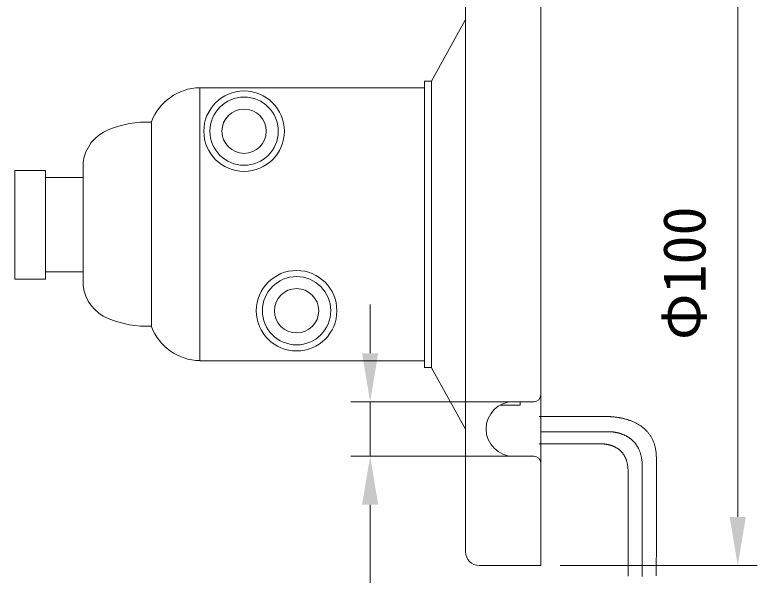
# Model space of a CAD drawing. Units: millimetres on the paper. Extents: x -865 to 142, y -95 to 95.
# Drawn here: x -39.06 to -0.83, y -13.82 to 15.06 of the extents above; entities that cross this region are included whole.
import ezdxf
from ezdxf.enums import TextEntityAlignment as Align

# ---------------------------------------------------------------- set-up
doc = ezdxf.new("R2010")
doc.units = ezdxf.units.MM
doc.linetypes.add('USER1', pattern=[9.525, 6.35, -3.175])
for name, color, linetype, lineweight in [('0-1_AM_5', 3, 'Continuous', 18), ('0-2_外形線', 7, 'Continuous', 18), ('0-7_VISIBLE__ISO_', 7, 'Continuous', 18), ('0-8_レイヤー_2', 7, 'Continuous', 18), ('0-9_隠れ線', 7, 'USER1', 18)]:
    doc.layers.add(name, color=color, linetype=linetype, lineweight=lineweight)
doc.styles.add('ＭＳ ゴシック', font='')
doc.styles.get('ＭＳ ゴシック').set_extended_font_data('MS Gothic')

# ---------------------------------------------------------------- blocks, each defined once
blk = doc.blocks.new('U24')
at = {"layer": '0-1_AM_5', "color": 7, "style": 'ＭＳ ゴシック'}
blk.add_text('Φ100', height=2.199, rotation=90, dxfattribs=at).set_placement((145.671, 99.859), align=Align.BOTTOM_LEFT)

msp = doc.modelspace()

# ---------------------------------------------------------------- linework, layer by layer
at = {"layer": '0-1_AM_5'}
for p, q in [((-1.829, 19.357), (-1.829, -10.821)), ((-20.762, -2.378), (-20.762, 0.122)), ((-13.327, -4.878), (-21.762, -4.878)), ((-20.762, -4.878), (-20.762, -7.692)), ((-13.327, -7.692), (-21.762, -7.692)), ((-20.762, -10.192), (-20.762, -16.692)), ((-10.976, -13.321), (-0.829, -13.321))]:
    msp.add_line(p, q, dxfattribs=at)
at = {"layer": '0-1_AM_5', "color": 7}
for points in [[(-21.179, -2.378), (-20.345, -2.378), (-20.762, -4.878)], [(-21.179, -10.192), (-20.345, -10.192), (-20.762, -7.692)], [(-2.245, -10.821), (-1.412, -10.821), (-1.829, -13.321)]]:
    msp.add_solid(points, dxfattribs=at)
at = {"layer": '0-2_外形線'}
for p, q in [((-15.845, -12.617), (-15.845, 21.153)), ((-17.604, 11.648), (-15.845, 14.814)), ((-15.845, -6.292), (-15.845, 14.814)), ((-17.956, -3.126), (-17.956, 11.648)), ((-17.956, -3.126), (-17.956, 11.648)), ((-17.956, 11.648), (-17.604, 11.648)), ((-17.604, -3.126), (-17.604, 11.648)), ((-17.604, -3.126), (-17.604, 11.648)), ((-29.541, 11.306), (-29.541, -2.765)), ((-29.541, 11.306), (-17.956, 11.306)), ((-17.956, 11.306), (-17.956, 4.447)), ((-32.027, 9.547), (-32.027, -1.006)), ((-35.545, 7.459), (-35.545, 1.477)), ((-39.062, 7.041), (-37.479, 7.041)), ((-39.062, 7.041), (-39.062, 1.442)), ((-37.479, 7.041), (-37.479, 1.442)), ((-37.479, 6.677), (-35.545, 6.677)), ((-17.956, -2.765), (-17.956, 4.095)), ((-37.479, 1.806), (-35.545, 1.806)), ((-39.062, 1.442), (-37.479, 1.442)), ((-35.545, 1.083), (-35.545, 1.477)), ((-29.541, -2.765), (-17.956, -2.765)), ((-17.956, -3.125), (-17.604, -3.125)), ((-17.604, -3.126), (-15.845, -6.292)), ((-13.383, -4.878), (-12.327, -4.878)), ((-12.327, -7.692), (-13.383, -7.692))]:
    msp.add_line(p, q, dxfattribs=at)
msp.add_lwpolyline([(-15.142, 21.857), (-11.976, 21.857), (-11.976, -13.321), (-15.142, -13.321)], dxfattribs=at)
for centre, radius in [((-27.254, 9.063), 2.075), ((-27.254, 9.063), 1.759), ((-27.254, 9.063), 1.143), ((-24.551, -0.191), 2.075), ((-24.551, -0.191), 1.759), ((-24.551, -0.191), 1.143)]:
    msp.add_circle(centre, radius, dxfattribs=at)
for centre, radius, start, end in [((-29.486, 8.593), 2.714, 91.1482, 159.4086), ((-32.246, 4.256), 5.277, 87.6253, 112.3287), ((-33.452, 7.183), 2.111, 112.2183, 172.4889), ((-33.452, 1.359), 2.111, 186.9223, 247.7817), ((-32.246, 4.286), 5.277, 247.6713, 272.3746), ((-29.486, -0.051), 2.714, 200.5914, 268.8518), ((-12.327, -4.526), 0.352, 270, 0), ((-13.383, -6.285), 1.407, 90, 180), ((-13.383, -6.285), 1.407, 180, 270), ((-12.327, -8.044), 0.352, 0, 90), ((-15.142, -12.617), 0.704, 180, 270)]:
    msp.add_arc(centre, radius, start, end, dxfattribs=at)
at = {"layer": '0-7_VISIBLE__ISO_'}
for p, q in [((-17.604, 11.648), (-17.956, 11.648)), ((-17.604, -3.125), (-17.956, -3.125))]:
    msp.add_line(p, q, dxfattribs=at)
at = {"layer": '0-8_レイヤー_2'}
for points in [[(-12.048, -5.648), (-12.046, -5.648), (-12.043, -5.648), (-12.039, -5.648), (-12.033, -5.648), (-12.027, -5.648), (-12.019, -5.648), (-12.01, -5.648), (-12, -5.648), (-11.99, -5.648), (-11.978, -5.648), (-11.965, -5.648), (-11.951, -5.648), (-11.936, -5.648), (-11.92, -5.648), (-11.903, -5.648), (-11.885, -5.648), (-11.867, -5.648), (-11.847, -5.648), (-11.826, -5.648), (-11.805, -5.648), (-11.783, -5.648), (-11.76, -5.648), (-11.736, -5.648), (-11.712, -5.648), (-11.687, -5.648), (-11.661, -5.648), (-11.634, -5.648), (-11.607, -5.648), (-11.579, -5.648), (-11.55, -5.648), (-11.52, -5.648), (-11.49, -5.648), (-11.46, -5.648), (-11.429, -5.648), (-11.397, -5.648), (-11.365, -5.648), (-11.332, -5.648), (-11.299, -5.648), (-11.265, -5.648)], [(-11.265, -5.648), (-11.231, -5.648), (-11.196, -5.648), (-11.161, -5.648), (-11.126, -5.648), (-11.09, -5.648), (-11.054, -5.648), (-11.017, -5.648), (-10.981, -5.648), (-10.943, -5.648), (-10.906, -5.648), (-10.868, -5.648), (-10.83, -5.648), (-10.792, -5.648), (-10.754, -5.648), (-10.715, -5.648), (-10.677, -5.648), (-10.638, -5.648), (-10.599, -5.648), (-10.56, -5.648), (-10.52, -5.648), (-10.481, -5.648), (-10.442, -5.648), (-10.402, -5.648), (-10.363, -5.648), (-10.324, -5.648), (-10.285, -5.648), (-10.245, -5.648), (-10.206, -5.648), (-10.167, -5.648), (-10.128, -5.648), (-10.089, -5.648), (-10.05, -5.648), (-10.012, -5.648), (-9.973, -5.648), (-9.935, -5.648), (-9.897, -5.648), (-9.86, -5.648), (-9.822, -5.648), (-9.785, -5.648)], [(-9.785, -5.648), (-9.748, -5.648), (-9.712, -5.648), (-9.676, -5.648), (-9.64, -5.648), (-9.604, -5.648), (-9.569, -5.648), (-9.535, -5.648), (-9.5, -5.648), (-9.467, -5.648), (-9.434, -5.648), (-9.401, -5.648), (-9.369, -5.648), (-9.337, -5.648), (-9.306, -5.648), (-9.275, -5.648), (-9.245, -5.648), (-9.216, -5.648), (-9.187, -5.648), (-9.159, -5.648), (-9.132, -5.648), (-9.105, -5.648), (-9.079, -5.648), (-9.054, -5.648), (-9.029, -5.648), (-9.005, -5.648), (-8.983, -5.648), (-8.96, -5.648), (-8.939, -5.648), (-8.919, -5.648), (-8.899, -5.648), (-8.88, -5.648), (-8.863, -5.648), (-8.846, -5.648), (-8.83, -5.648), (-8.815, -5.648), (-8.801, -5.648), (-8.788, -5.648), (-8.776, -5.648), (-8.765, -5.648)], [(-8.765, -5.648), (-8.755, -5.648), (-8.747, -5.648), (-8.739, -5.648), (-8.732, -5.648), (-8.727, -5.648), (-8.723, -5.648), (-8.72, -5.648), (-8.718, -5.648), (-8.717, -5.648), (-8.715, -5.648), (-8.713, -5.648), (-8.709, -5.647), (-8.705, -5.647), (-8.7, -5.647), (-8.694, -5.647), (-8.687, -5.646), (-8.679, -5.646), (-8.67, -5.646), (-8.66, -5.646), (-8.65, -5.645), (-8.638, -5.645), (-8.626, -5.645), (-8.613, -5.645), (-8.6, -5.645), (-8.585, -5.645), (-8.57, -5.645), (-8.554, -5.645), (-8.538, -5.645), (-8.52, -5.646), (-8.503, -5.646), (-8.484, -5.647), (-8.465, -5.647), (-8.445, -5.648), (-8.424, -5.649), (-8.403, -5.65), (-8.382, -5.651), (-8.36, -5.653), (-8.337, -5.654), (-8.314, -5.656)], [(-8.314, -5.656), (-8.29, -5.658), (-8.266, -5.66), (-8.241, -5.662), (-8.216, -5.664), (-8.19, -5.667), (-8.164, -5.67), (-8.137, -5.673), (-8.11, -5.676), (-8.083, -5.68), (-8.055, -5.684), (-8.027, -5.688), (-7.999, -5.692), (-7.97, -5.697), (-7.941, -5.702), (-7.912, -5.707), (-7.882, -5.712), (-7.853, -5.718), (-7.822, -5.724), (-7.792, -5.73), (-7.762, -5.737), (-7.731, -5.744), (-7.7, -5.751), (-7.669, -5.759), (-7.638, -5.767), (-7.606, -5.776), (-7.575, -5.785), (-7.543, -5.794), (-7.512, -5.803), (-7.48, -5.813), (-7.448, -5.824), (-7.416, -5.834), (-7.384, -5.846), (-7.353, -5.857), (-7.321, -5.869), (-7.289, -5.882), (-7.257, -5.895), (-7.225, -5.908), (-7.194, -5.922), (-7.162, -5.936)], [(-7.162, -5.936), (-7.131, -5.951), (-7.099, -5.967), (-7.068, -5.982), (-7.037, -5.999), (-7.006, -6.015), (-6.975, -6.033), (-6.945, -6.051), (-6.915, -6.069), (-6.884, -6.088), (-6.855, -6.108), (-6.825, -6.128), (-6.796, -6.148), (-6.767, -6.169), (-6.738, -6.191), (-6.71, -6.214), (-6.682, -6.237), (-6.654, -6.26), (-6.627, -6.284), (-6.6, -6.309), (-6.573, -6.334), (-6.547, -6.361), (-6.521, -6.387), (-6.496, -6.415), (-6.471, -6.443), (-6.447, -6.471), (-6.423, -6.501), (-6.4, -6.531), (-6.377, -6.561), (-6.355, -6.593), (-6.334, -6.625), (-6.313, -6.658), (-6.292, -6.691), (-6.272, -6.726), (-6.253, -6.761), (-6.235, -6.796), (-6.217, -6.833), (-6.199, -6.87), (-6.183, -6.908), (-6.167, -6.947)], [(-11.511, -6.426), (-11.54, -6.426), (-11.568, -6.426), (-11.595, -6.426), (-11.622, -6.426), (-11.648, -6.426), (-11.673, -6.426), (-11.697, -6.426), (-11.72, -6.426), (-11.742, -6.426), (-11.764, -6.426), (-11.784, -6.426), (-11.804, -6.426), (-11.823, -6.426), (-11.84, -6.426), (-11.857, -6.426), (-11.873, -6.426), (-11.888, -6.426), (-11.901, -6.426), (-11.914, -6.426), (-11.925, -6.426), (-11.935, -6.426), (-11.945, -6.426), (-11.953, -6.426), (-11.96, -6.426), (-11.965, -6.426), (-11.97, -6.426), (-11.973, -6.426), (-11.975, -6.426)], [(-10.039, -6.426), (-10.08, -6.426), (-10.122, -6.426), (-10.163, -6.426), (-10.204, -6.426), (-10.246, -6.426), (-10.287, -6.426), (-10.328, -6.426), (-10.369, -6.426), (-10.411, -6.426), (-10.452, -6.426), (-10.493, -6.426), (-10.534, -6.426), (-10.574, -6.426), (-10.615, -6.426), (-10.655, -6.426), (-10.695, -6.426), (-10.735, -6.426), (-10.775, -6.426), (-10.814, -6.426), (-10.853, -6.426), (-10.892, -6.426), (-10.93, -6.426), (-10.968, -6.426), (-11.006, -6.426), (-11.043, -6.426), (-11.08, -6.426), (-11.116, -6.426), (-11.152, -6.426), (-11.188, -6.426), (-11.223, -6.426), (-11.257, -6.426), (-11.291, -6.426), (-11.324, -6.426), (-11.357, -6.426), (-11.389, -6.426), (-11.421, -6.426), (-11.451, -6.426), (-11.482, -6.426), (-11.511, -6.426)], [(-8.707, -6.426), (-8.73, -6.426), (-8.753, -6.426), (-8.777, -6.426), (-8.802, -6.426), (-8.828, -6.426), (-8.854, -6.426), (-8.882, -6.426), (-8.91, -6.426), (-8.939, -6.426), (-8.968, -6.426), (-8.998, -6.426), (-9.029, -6.426), (-9.061, -6.426), (-9.093, -6.426), (-9.125, -6.426), (-9.159, -6.426), (-9.193, -6.426), (-9.227, -6.426), (-9.262, -6.426), (-9.297, -6.426), (-9.333, -6.426), (-9.37, -6.426), (-9.407, -6.426), (-9.444, -6.426), (-9.481, -6.426), (-9.52, -6.426), (-9.558, -6.426), (-9.597, -6.426), (-9.636, -6.426), (-9.675, -6.426), (-9.715, -6.426), (-9.754, -6.426), (-9.795, -6.426), (-9.835, -6.426), (-9.875, -6.426), (-9.916, -6.426), (-9.957, -6.426), (-9.998, -6.426), (-10.039, -6.426)], [(-8.359, -6.43), (-8.37, -6.429), (-8.38, -6.428), (-8.39, -6.428), (-8.399, -6.427), (-8.408, -6.427), (-8.416, -6.427), (-8.424, -6.426), (-8.431, -6.426), (-8.438, -6.426), (-8.444, -6.426), (-8.449, -6.426), (-8.455, -6.426), (-8.459, -6.426), (-8.463, -6.426), (-8.466, -6.426), (-8.469, -6.426), (-8.471, -6.426), (-8.473, -6.426), (-8.474, -6.426), (-8.475, -6.426), (-8.477, -6.426), (-8.48, -6.426), (-8.484, -6.426), (-8.49, -6.426), (-8.497, -6.426), (-8.505, -6.426), (-8.514, -6.426), (-8.525, -6.426), (-8.536, -6.426), (-8.549, -6.426), (-8.562, -6.426), (-8.577, -6.426), (-8.593, -6.426), (-8.609, -6.426), (-8.627, -6.426), (-8.646, -6.426), (-8.665, -6.426), (-8.686, -6.426), (-8.707, -6.426)], [(-7.703, -6.587), (-7.723, -6.578), (-7.744, -6.57), (-7.764, -6.562), (-7.784, -6.554), (-7.804, -6.547), (-7.824, -6.54), (-7.843, -6.533), (-7.863, -6.527), (-7.883, -6.52), (-7.902, -6.514), (-7.921, -6.509), (-7.94, -6.503), (-7.959, -6.498), (-7.978, -6.493), (-7.996, -6.488), (-8.015, -6.484), (-8.033, -6.479), (-8.051, -6.475), (-8.069, -6.471), (-8.086, -6.468), (-8.103, -6.464), (-8.12, -6.461), (-8.137, -6.458), (-8.153, -6.455), (-8.169, -6.452), (-8.185, -6.45), (-8.201, -6.447), (-8.216, -6.445), (-8.231, -6.443), (-8.245, -6.441), (-8.26, -6.439), (-8.273, -6.438), (-8.287, -6.436), (-8.3, -6.435), (-8.313, -6.434), (-8.325, -6.432), (-8.337, -6.431), (-8.348, -6.43), (-8.359, -6.43)], [(-6.978, -7.221), (-6.992, -7.196), (-7.007, -7.172), (-7.022, -7.148), (-7.038, -7.124), (-7.054, -7.102), (-7.07, -7.079), (-7.086, -7.057), (-7.103, -7.036), (-7.12, -7.015), (-7.137, -6.995), (-7.155, -6.975), (-7.172, -6.955), (-7.19, -6.936), (-7.208, -6.918), (-7.227, -6.899), (-7.245, -6.882), (-7.264, -6.865), (-7.283, -6.848), (-7.302, -6.831), (-7.321, -6.816), (-7.341, -6.8), (-7.36, -6.785), (-7.38, -6.77), (-7.4, -6.756), (-7.419, -6.742), (-7.439, -6.729), (-7.459, -6.716), (-7.48, -6.703), (-7.5, -6.691), (-7.52, -6.679), (-7.54, -6.667), (-7.561, -6.656), (-7.581, -6.645), (-7.601, -6.634), (-7.622, -6.624), (-7.642, -6.614), (-7.662, -6.605), (-7.683, -6.596), (-7.703, -6.587)], [(-12.048, -7.058), (-12.046, -7.058), (-12.043, -7.058), (-12.04, -7.058), (-12.035, -7.058), (-12.029, -7.058), (-12.022, -7.058), (-12.014, -7.058), (-12.005, -7.058), (-11.995, -7.058), (-11.984, -7.058), (-11.973, -7.058), (-11.96, -7.058), (-11.946, -7.058), (-11.932, -7.058), (-11.917, -7.058), (-11.901, -7.058), (-11.884, -7.058), (-11.866, -7.058), (-11.848, -7.058), (-11.828, -7.058), (-11.808, -7.058), (-11.788, -7.058), (-11.766, -7.058), (-11.744, -7.058), (-11.721, -7.058), (-11.698, -7.058), (-11.673, -7.058), (-11.649, -7.058), (-11.623, -7.058), (-11.597, -7.058), (-11.571, -7.058), (-11.544, -7.058), (-11.516, -7.058), (-11.488, -7.058), (-11.459, -7.058), (-11.43, -7.058), (-11.4, -7.058), (-11.37, -7.058), (-11.34, -7.058)], [(-11.34, -7.058), (-11.309, -7.058), (-11.277, -7.058), (-11.246, -7.058), (-11.214, -7.058), (-11.181, -7.058), (-11.148, -7.058), (-11.115, -7.058), (-11.082, -7.058), (-11.048, -7.058), (-11.015, -7.058), (-10.98, -7.058), (-10.946, -7.058), (-10.912, -7.058), (-10.877, -7.058), (-10.842, -7.058), (-10.807, -7.058), (-10.772, -7.058), (-10.736, -7.058), (-10.701, -7.058), (-10.666, -7.058), (-10.63, -7.058), (-10.595, -7.058), (-10.559, -7.058), (-10.523, -7.058), (-10.488, -7.058), (-10.452, -7.058), (-10.417, -7.058), (-10.381, -7.058), (-10.346, -7.058), (-10.311, -7.058), (-10.275, -7.058), (-10.24, -7.058), (-10.205, -7.058), (-10.171, -7.058), (-10.136, -7.058), (-10.102, -7.058), (-10.068, -7.058), (-10.034, -7.058), (-10, -7.058)], [(-10, -7.058), (-9.967, -7.058), (-9.934, -7.058), (-9.901, -7.058), (-9.869, -7.058), (-9.837, -7.058), (-9.805, -7.058), (-9.774, -7.058), (-9.743, -7.058), (-9.712, -7.058), (-9.682, -7.058), (-9.652, -7.058), (-9.623, -7.058), (-9.595, -7.058), (-9.566, -7.058), (-9.539, -7.058), (-9.512, -7.058), (-9.485, -7.058), (-9.459, -7.058), (-9.434, -7.058), (-9.409, -7.058), (-9.385, -7.058), (-9.361, -7.058), (-9.338, -7.058), (-9.316, -7.058), (-9.295, -7.058), (-9.274, -7.058), (-9.254, -7.058), (-9.235, -7.058), (-9.216, -7.058), (-9.199, -7.058), (-9.182, -7.058), (-9.165, -7.058), (-9.15, -7.058), (-9.136, -7.058), (-9.122, -7.058), (-9.11, -7.058), (-9.098, -7.058), (-9.087, -7.058), (-9.077, -7.058)], [(-9.077, -7.058), (-9.068, -7.058), (-9.06, -7.058), (-9.054, -7.058), (-9.048, -7.058), (-9.043, -7.058), (-9.039, -7.058), (-9.036, -7.058), (-9.035, -7.058), (-9.034, -7.058), (-9.034, -7.058), (-9.033, -7.058), (-9.031, -7.058), (-9.029, -7.057), (-9.027, -7.057), (-9.024, -7.057), (-9.02, -7.056), (-9.016, -7.056), (-9.012, -7.056), (-9.007, -7.055), (-9.001, -7.055), (-8.995, -7.055), (-8.988, -7.054), (-8.981, -7.054), (-8.974, -7.053), (-8.966, -7.053), (-8.958, -7.053), (-8.949, -7.052), (-8.94, -7.052), (-8.93, -7.052), (-8.92, -7.052), (-8.91, -7.052), (-8.899, -7.052), (-8.888, -7.052), (-8.877, -7.052), (-8.865, -7.052), (-8.853, -7.052), (-8.841, -7.052), (-8.828, -7.053), (-8.815, -7.053)], [(-8.815, -7.053), (-8.801, -7.054), (-8.787, -7.055), (-8.774, -7.055), (-8.759, -7.056), (-8.745, -7.057), (-8.73, -7.059), (-8.715, -7.06), (-8.7, -7.062), (-8.684, -7.063), (-8.668, -7.065), (-8.652, -7.067), (-8.636, -7.069), (-8.62, -7.072), (-8.603, -7.074), (-8.587, -7.077), (-8.57, -7.08), (-8.553, -7.083), (-8.535, -7.086), (-8.518, -7.09), (-8.501, -7.093), (-8.483, -7.097), (-8.465, -7.101), (-8.447, -7.106), (-8.429, -7.11), (-8.411, -7.115), (-8.393, -7.12), (-8.375, -7.126), (-8.357, -7.131), (-8.339, -7.137), (-8.32, -7.143), (-8.302, -7.15), (-8.284, -7.157), (-8.265, -7.164), (-8.247, -7.171), (-8.229, -7.179), (-8.21, -7.187), (-8.192, -7.195), (-8.174, -7.203), (-8.155, -7.212)], [(-8.155, -7.212), (-8.137, -7.221), (-8.119, -7.231), (-8.101, -7.241), (-8.083, -7.251), (-8.065, -7.262), (-8.047, -7.273), (-8.03, -7.284), (-8.012, -7.296), (-7.994, -7.308), (-7.977, -7.32), (-7.96, -7.333), (-7.943, -7.346), (-7.926, -7.36), (-7.909, -7.374), (-7.893, -7.388), (-7.876, -7.403), (-7.86, -7.419), (-7.844, -7.434), (-7.828, -7.451), (-7.813, -7.467), (-7.798, -7.484), (-7.783, -7.502), (-7.768, -7.52), (-7.753, -7.538), (-7.739, -7.557), (-7.725, -7.576), (-7.711, -7.596), (-7.698, -7.616), (-7.685, -7.637), (-7.672, -7.658), (-7.659, -7.68), (-7.647, -7.703), (-7.636, -7.725), (-7.624, -7.749), (-7.613, -7.773), (-7.602, -7.797), (-7.592, -7.822), (-7.582, -7.848), (-7.572, -7.874)], [(-6.749, -8.246), (-6.749, -8.237), (-6.749, -8.229), (-6.749, -8.222), (-6.749, -8.216), (-6.749, -8.211), (-6.749, -8.207), (-6.749, -8.204), (-6.749, -8.202), (-6.749, -8.2), (-6.749, -8.2), (-6.749, -8.157), (-6.75, -8.115), (-6.752, -8.074), (-6.754, -8.033), (-6.757, -7.993), (-6.76, -7.954), (-6.764, -7.915), (-6.769, -7.877), (-6.774, -7.84), (-6.779, -7.803), (-6.785, -7.767), (-6.792, -7.732), (-6.799, -7.697), (-6.807, -7.663), (-6.815, -7.629), (-6.824, -7.596), (-6.833, -7.564), (-6.843, -7.532), (-6.853, -7.501), (-6.864, -7.471), (-6.875, -7.441), (-6.886, -7.411), (-6.898, -7.382), (-6.91, -7.354), (-6.923, -7.326), (-6.936, -7.299), (-6.95, -7.273), (-6.964, -7.247), (-6.978, -7.221)], [(-6.167, -6.947), (-6.152, -6.987), (-6.137, -7.027), (-6.124, -7.068), (-6.111, -7.11), (-6.099, -7.153), (-6.087, -7.197), (-6.077, -7.241), (-6.067, -7.286), (-6.058, -7.333), (-6.05, -7.38), (-6.043, -7.427), (-6.037, -7.476), (-6.032, -7.526), (-6.028, -7.576), (-6.024, -7.628), (-6.022, -7.68), (-6.02, -7.733), (-6.02, -7.787), (-6.02, -7.788), (-6.02, -7.789), (-6.02, -7.791), (-6.02, -7.795), (-6.02, -7.799), (-6.02, -7.804), (-6.02, -7.811), (-6.02, -7.818), (-6.02, -7.827), (-6.02, -7.837), (-6.02, -7.848), (-6.02, -7.86), (-6.02, -7.874), (-6.02, -7.888), (-6.02, -7.905), (-6.02, -7.922), (-6.02, -7.941), (-6.02, -7.961), (-6.02, -7.983), (-6.02, -8.007), (-6.02, -8.031)], [(-7.572, -7.874), (-7.563, -7.9), (-7.555, -7.927), (-7.546, -7.955), (-7.538, -7.983), (-7.531, -8.012), (-7.524, -8.042), (-7.517, -8.072), (-7.511, -8.102), (-7.506, -8.134), (-7.501, -8.166), (-7.496, -8.198), (-7.492, -8.231), (-7.489, -8.265), (-7.485, -8.299), (-7.483, -8.334), (-7.481, -8.37), (-7.48, -8.406), (-7.479, -8.443), (-7.478, -8.481), (-7.478, -8.481), (-7.478, -8.482), (-7.478, -8.484), (-7.478, -8.487), (-7.478, -8.491), (-7.478, -8.496), (-7.478, -8.501), (-7.478, -8.508), (-7.478, -8.516), (-7.478, -8.524), (-7.478, -8.534), (-7.478, -8.545), (-7.478, -8.557), (-7.478, -8.57), (-7.478, -8.585), (-7.478, -8.601), (-7.478, -8.618), (-7.478, -8.636), (-7.478, -8.656), (-7.478, -8.677)], [(-6.749, -9.807), (-6.749, -9.73), (-6.749, -9.655), (-6.749, -9.582), (-6.749, -9.512), (-6.749, -9.444), (-6.749, -9.378), (-6.749, -9.314), (-6.749, -9.253), (-6.749, -9.193), (-6.749, -9.136), (-6.749, -9.081), (-6.749, -9.028), (-6.749, -8.977), (-6.749, -8.928), (-6.749, -8.88), (-6.749, -8.835), (-6.749, -8.792), (-6.749, -8.75), (-6.749, -8.71), (-6.749, -8.672), (-6.749, -8.636), (-6.749, -8.602), (-6.749, -8.569), (-6.749, -8.538), (-6.749, -8.508), (-6.749, -8.48), (-6.749, -8.454), (-6.749, -8.429), (-6.749, -8.405), (-6.749, -8.383), (-6.749, -8.363), (-6.749, -8.344), (-6.749, -8.326), (-6.749, -8.309), (-6.749, -8.294), (-6.749, -8.28), (-6.749, -8.268), (-6.749, -8.256), (-6.749, -8.246)], [(-6.02, -8.031), (-6.02, -8.058), (-6.02, -8.086), (-6.02, -8.115), (-6.02, -8.146), (-6.02, -8.179), (-6.02, -8.214), (-6.02, -8.25), (-6.02, -8.288), (-6.02, -8.328), (-6.02, -8.37), (-6.02, -8.414), (-6.02, -8.459), (-6.02, -8.507), (-6.02, -8.556), (-6.02, -8.608), (-6.02, -8.661), (-6.02, -8.717), (-6.02, -8.774), (-6.02, -8.834), (-6.02, -8.896), (-6.02, -8.96), (-6.02, -9.026), (-6.02, -9.095), (-6.02, -9.166), (-6.02, -9.239), (-6.02, -9.314), (-6.02, -9.392), (-6.02, -9.472), (-6.02, -9.555), (-6.02, -9.64), (-6.02, -9.728), (-6.02, -9.818), (-6.02, -9.911), (-6.02, -10.006), (-6.02, -10.105), (-6.02, -10.205), (-6.02, -10.309), (-6.02, -10.415), (-6.021, -10.524)], [(-7.478, -8.677), (-7.478, -8.699), (-7.478, -8.723), (-7.478, -8.749), (-7.478, -8.775), (-7.478, -8.804), (-7.478, -8.834), (-7.478, -8.866), (-7.479, -8.899), (-7.479, -8.934), (-7.479, -8.971), (-7.479, -9.009), (-7.479, -9.049), (-7.479, -9.091), (-7.479, -9.135), (-7.479, -9.181), (-7.479, -9.229), (-7.479, -9.278), (-7.479, -9.33), (-7.479, -9.383), (-7.479, -9.439), (-7.479, -9.496), (-7.479, -9.556), (-7.479, -9.618), (-7.479, -9.682), (-7.479, -9.748), (-7.479, -9.817), (-7.479, -9.887), (-7.479, -9.96), (-7.479, -10.036), (-7.479, -10.114), (-7.479, -10.194), (-7.479, -10.276), (-7.479, -10.361), (-7.479, -10.449), (-7.479, -10.539), (-7.479, -10.631), (-7.479, -10.726), (-7.479, -10.824), (-7.479, -10.925)], [(-6.751, -13.894), (-6.751, -13.721), (-6.751, -13.551), (-6.751, -13.385), (-6.751, -13.221), (-6.751, -13.062), (-6.751, -12.905), (-6.75, -12.752), (-6.75, -12.602), (-6.75, -12.455), (-6.75, -12.311), (-6.75, -12.171), (-6.75, -12.033), (-6.75, -11.899), (-6.75, -11.768), (-6.75, -11.639), (-6.75, -11.514), (-6.75, -11.391), (-6.75, -11.272), (-6.75, -11.155), (-6.75, -11.042), (-6.75, -10.931), (-6.75, -10.822), (-6.75, -10.717), (-6.75, -10.614), (-6.75, -10.514), (-6.75, -10.417), (-6.75, -10.322), (-6.749, -10.23), (-6.749, -10.14), (-6.749, -10.053), (-6.749, -9.969), (-6.749, -9.887), (-6.749, -9.807)], [(-6.021, -10.524), (-6.021, -10.635), (-6.021, -10.75), (-6.021, -10.867), (-6.021, -10.987), (-6.021, -11.11), (-6.021, -11.237), (-6.021, -11.366), (-6.021, -11.498), (-6.021, -11.633), (-6.021, -11.771), (-6.021, -11.912), (-6.021, -12.057), (-6.021, -12.204), (-6.021, -12.355), (-6.021, -12.509), (-6.021, -12.667), (-6.021, -12.827), (-6.022, -12.991), (-6.022, -13.159), (-6.022, -13.329), (-6.022, -13.503), (-6.022, -13.681), (-6.022, -13.862)], [(-7.479, -10.925), (-7.479, -11.028), (-7.479, -11.133), (-7.479, -11.242), (-7.479, -11.353), (-7.479, -11.468), (-7.479, -11.585), (-7.479, -11.705), (-7.48, -11.827), (-7.48, -11.953), (-7.48, -12.082), (-7.48, -12.214), (-7.48, -12.349), (-7.48, -12.486), (-7.48, -12.627), (-7.48, -12.772), (-7.48, -12.919), (-7.48, -13.069), (-7.48, -13.223), (-7.48, -13.38), (-7.48, -13.541), (-7.48, -13.704), (-7.48, -13.871)]]:
    msp.add_lwpolyline(points, dxfattribs=at)
at = {"layer": '0-9_隠れ線'}
msp.add_lwpolyline([(-14.064, -5.054), (-13.031, -5.054), (-13.031, -4.878)], dxfattribs=at)

# ---------------------------------------------------------------- block references
at = {"layer": '0-1_AM_5'}
msp.add_blockref('U24', (-148.5, -101.563), dxfattribs=at)

doc.saveas('drawing.dxf')
